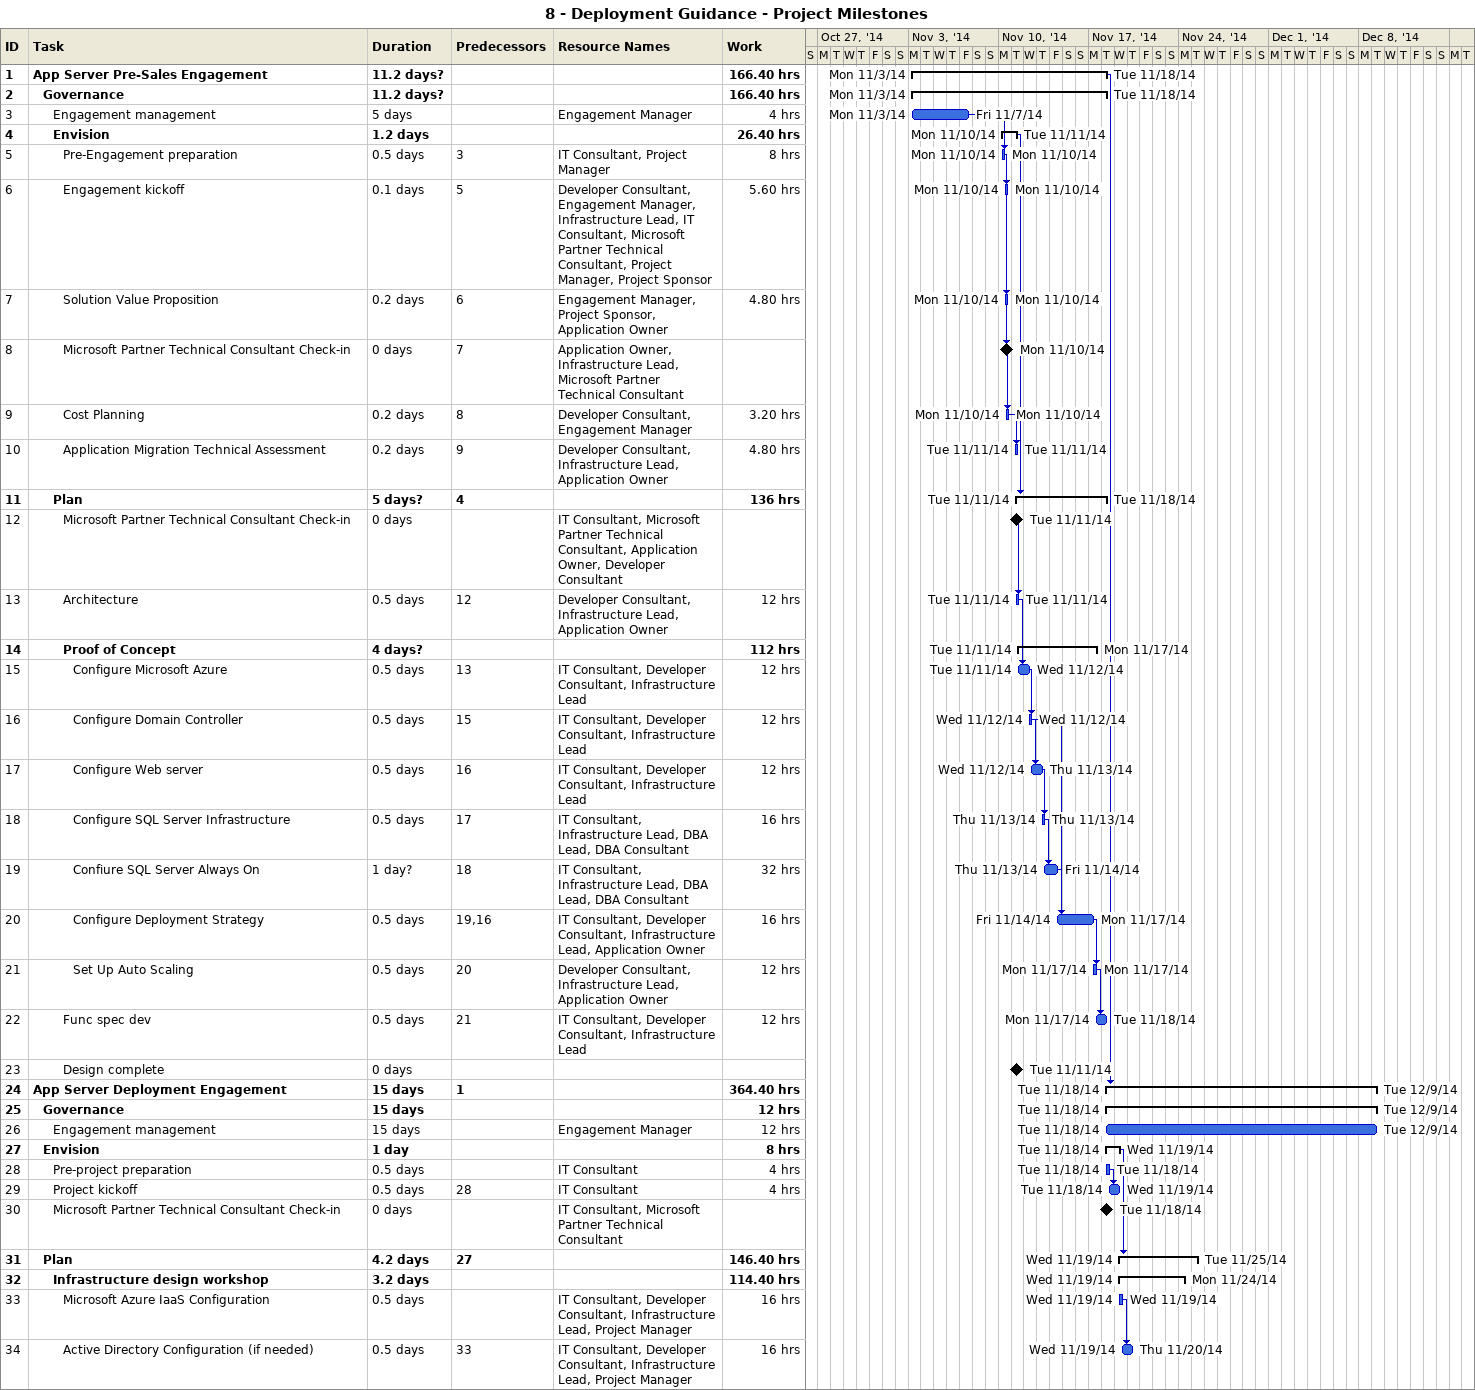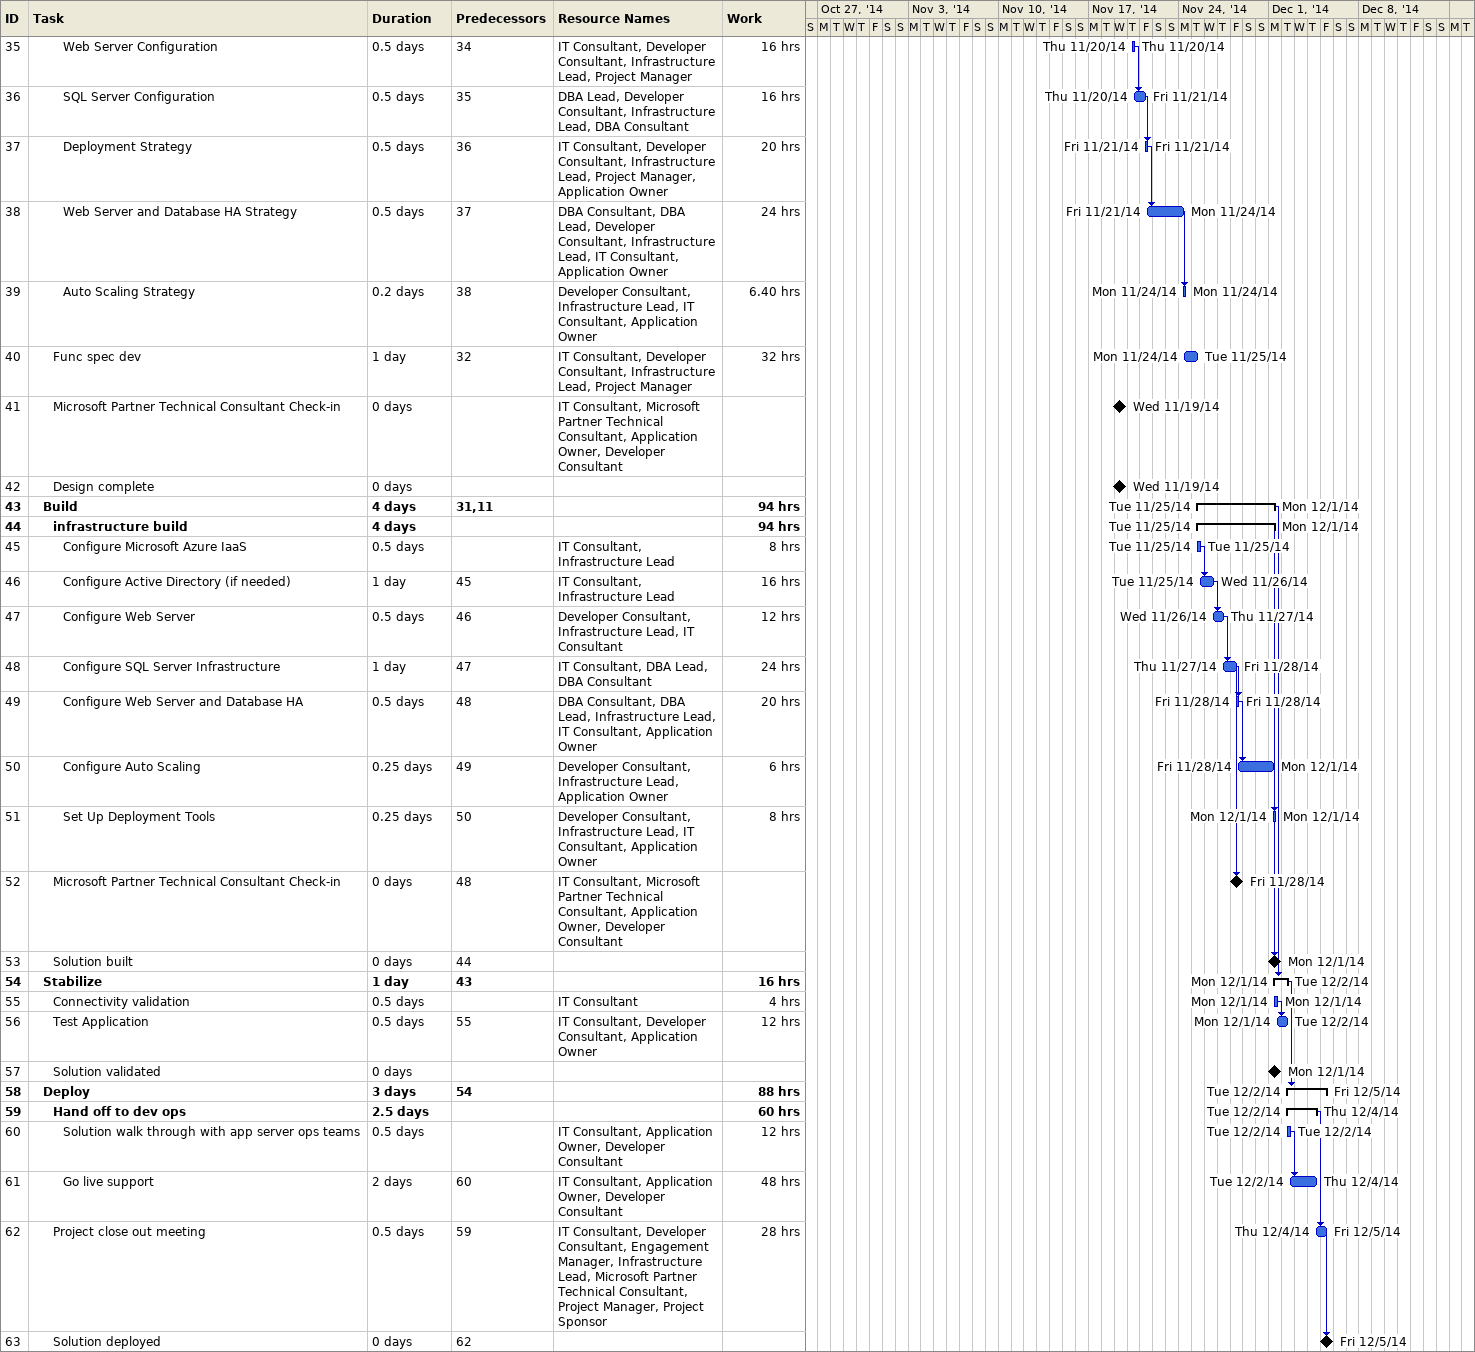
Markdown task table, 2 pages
8 - Deployment Guidance - Project Milestones

| ID | Level | Task | Duration | Start | Finish | Predecessors | Resources | Work (h) |
|---|---|---|---|---|---|---|---|---|
| 1 | 1 | **App Server Pre-Sales Engagement** | 11.2d? | 2014-11-03 | 2014-11-18 |  |  | 166.40 |
| 2 | 2 | **Governance** | 11.2d? | 2014-11-03 | 2014-11-18 |  |  | 166.40 |
| 3 | 3 | Engagement management | 5d | 2014-11-03 | 2014-11-07 |  | Engagement Manager | 4 |
| 4 | 3 | **Envision** | 1.2d | 2014-11-10 | 2014-11-11 |  |  | 26.40 |
| 5 | 4 | Pre-Engagement preparation | 0.5d | 2014-11-10 | 2014-11-10 | 3 | IT Consultant, Project Manager | 8 |
| 6 | 4 | Engagement kickoff | 0.1d | 2014-11-10 | 2014-11-10 | 5 | Developer Consultant, Engagement Manager, Infrastructure Lead, IT Consultant, Microsoft Partner Technical Consultant, Project Manager, Project Sponsor | 5.60 |
| 7 | 4 | Solution Value Proposition | 0.2d | 2014-11-10 | 2014-11-10 | 6 | Engagement Manager, Project Sponsor, Application Owner | 4.80 |
| 8 | 4 | Microsoft Partner Technical Consultant Check-in | 0d | 2014-11-10 | 2014-11-10 | 7 | Application Owner, Infrastructure Lead, Microsoft Partner Technical Consultant |  |
| 9 | 4 | Cost Planning | 0.2d | 2014-11-10 | 2014-11-10 | 8 | Developer Consultant, Engagement Manager | 3.20 |
| 10 | 4 | Application Migration Technical Assessment | 0.2d | 2014-11-11 | 2014-11-11 | 9 | Developer Consultant, Infrastructure Lead, Application Owner | 4.80 |
| 11 | 3 | **Plan** | 5d? | 2014-11-11 | 2014-11-18 | 4 |  | 136 |
| 12 | 4 | Microsoft Partner Technical Consultant Check-in | 0d | 2014-11-11 | 2014-11-11 |  | IT Consultant, Microsoft Partner Technical Consultant, Application Owner, Developer Consultant |  |
| 13 | 4 | Architecture | 0.5d | 2014-11-11 | 2014-11-11 | 12 | Developer Consultant, Infrastructure Lead, Application Owner | 12 |
| 14 | 4 | **Proof of Concept** | 4d? | 2014-11-11 | 2014-11-17 |  |  | 112 |
| 15 | 5 | Configure Microsoft Azure | 0.5d | 2014-11-11 | 2014-11-12 | 13 | IT Consultant, Developer Consultant, Infrastructure Lead | 12 |
| 16 | 5 | Configure Domain Controller | 0.5d | 2014-11-12 | 2014-11-12 | 15 | IT Consultant, Developer Consultant, Infrastructure Lead | 12 |
| 17 | 5 | Configure Web server | 0.5d | 2014-11-12 | 2014-11-13 | 16 | IT Consultant, Developer Consultant, Infrastructure Lead | 12 |
| 18 | 5 | Configure SQL Server Infrastructure | 0.5d | 2014-11-13 | 2014-11-13 | 17 | IT Consultant, Infrastructure Lead, DBA Lead, DBA Consultant | 16 |
| 19 | 5 | Confiure SQL Server Always On | 1d? | 2014-11-13 | 2014-11-14 | 18 | IT Consultant, Infrastructure Lead, DBA Lead, DBA Consultant | 32 |
| 20 | 5 | Configure Deployment Strategy | 0.5d | 2014-11-14 | 2014-11-17 | 19, 16 | IT Consultant, Developer Consultant, Infrastructure Lead, Application Owner | 16 |
| 21 | 5 | Set Up Auto Scaling | 0.5d | 2014-11-17 | 2014-11-17 | 20 | Developer Consultant, Infrastructure Lead, Application Owner | 12 |
| 22 | 4 | Func spec dev | 0.5d | 2014-11-17 | 2014-11-18 | 21 | IT Consultant, Developer Consultant, Infrastructure Lead | 12 |
| 23 | 4 | Design complete | 0d | 2014-11-11 | 2014-11-11 |  |  |  |
| 24 | 1 | **App Server Deployment Engagement** | 15d | 2014-11-18 | 2014-12-09 | 1 |  | 364.40 |
| 25 | 2 | **Governance** | 15d | 2014-11-18 | 2014-12-09 |  |  | 12 |
| 26 | 3 | Engagement management | 15d | 2014-11-18 | 2014-12-09 |  | Engagement Manager | 12 |
| 27 | 2 | **Envision** | 1d | 2014-11-18 | 2014-11-19 |  |  | 8 |
| 28 | 3 | Pre-project preparation | 0.5d | 2014-11-18 | 2014-11-18 |  | IT Consultant | 4 |
| 29 | 3 | Project kickoff | 0.5d | 2014-11-18 | 2014-11-19 | 28 | IT Consultant | 4 |
| 30 | 3 | Microsoft Partner Technical Consultant Check-in | 0d | 2014-11-18 | 2014-11-18 |  | IT Consultant, Microsoft Partner Technical Consultant |  |
| 31 | 2 | **Plan** | 4.2d | 2014-11-19 | 2014-11-25 | 27 |  | 146.40 |
| 32 | 3 | **Infrastructure design workshop** | 3.2d | 2014-11-19 | 2014-11-24 |  |  | 114.40 |
| 33 | 4 | Microsoft Azure IaaS Configuration | 0.5d | 2014-11-19 | 2014-11-19 |  | IT Consultant, Developer Consultant, Infrastructure Lead, Project Manager | 16 |
| 34 | 4 | Active Directory Configuration (if needed) | 0.5d | 2014-11-19 | 2014-11-20 | 33 | IT Consultant, Developer Consultant, Infrastructure Lead, Project Manager | 16 |
| 35 | 4 | Web Server Configuration | 0.5d | 2014-11-20 | 2014-11-20 | 34 | IT Consultant, Developer Consultant, Infrastructure Lead, Project Manager | 16 |
| 36 | 4 | SQL Server Configuration | 0.5d | 2014-11-20 | 2014-11-21 | 35 | DBA Lead, Developer Consultant, Infrastructure Lead, DBA Consultant | 16 |
| 37 | 4 | Deployment Strategy | 0.5d | 2014-11-21 | 2014-11-21 | 36 | IT Consultant, Developer Consultant, Infrastructure Lead, Project Manager, Application Owner | 20 |
| 38 | 4 | Web Server and Database HA Strategy | 0.5d | 2014-11-21 | 2014-11-24 | 37 | DBA Consultant, DBA Lead, Developer Consultant, Infrastructure Lead, IT Consultant, Application Owner | 24 |
| 39 | 4 | Auto Scaling Strategy | 0.2d | 2014-11-24 | 2014-11-24 | 38 | Developer Consultant, Infrastructure Lead, IT Consultant, Application Owner | 6.40 |
| 40 | 3 | Func spec dev | 1d | 2014-11-24 | 2014-11-25 | 32 | IT Consultant, Developer Consultant, Infrastructure Lead, Project Manager | 32 |
| 41 | 3 | Microsoft Partner Technical Consultant Check-in | 0d | 2014-11-19 | 2014-11-19 |  | IT Consultant, Microsoft Partner Technical Consultant, Application Owner, Developer Consultant |  |
| 42 | 3 | Design complete | 0d | 2014-11-19 | 2014-11-19 |  |  |  |
| 43 | 2 | **Build** | 4d | 2014-11-25 | 2014-12-01 | 31, 11 |  | 94 |
| 44 | 3 | **infrastructure build** | 4d | 2014-11-25 | 2014-12-01 |  |  | 94 |
| 45 | 4 | Configure Microsoft Azure IaaS | 0.5d | 2014-11-25 | 2014-11-25 |  | IT Consultant, Infrastructure Lead | 8 |
| 46 | 4 | Configure Active Directory (if needed) | 1d | 2014-11-25 | 2014-11-26 | 45 | IT Consultant, Infrastructure Lead | 16 |
| 47 | 4 | Configure Web Server | 0.5d | 2014-11-26 | 2014-11-27 | 46 | Developer Consultant, Infrastructure Lead, IT Consultant | 12 |
| 48 | 4 | Configure SQL Server Infrastructure | 1d | 2014-11-27 | 2014-11-28 | 47 | IT Consultant, DBA Lead, DBA Consultant | 24 |
| 49 | 4 | Configure Web Server and Database HA | 0.5d | 2014-11-28 | 2014-11-28 | 48 | DBA Consultant, DBA Lead, Infrastructure Lead, IT Consultant, Application Owner | 20 |
| 50 | 4 | Configure Auto Scaling | 0.25d | 2014-11-28 | 2014-12-01 | 49 | Developer Consultant, Infrastructure Lead, Application Owner | 6 |
| 51 | 4 | Set Up Deployment Tools | 0.25d | 2014-12-01 | 2014-12-01 | 50 | Developer Consultant, Infrastructure Lead, IT Consultant, Application Owner | 8 |
| 52 | 3 | Microsoft Partner Technical Consultant Check-in | 0d | 2014-11-28 | 2014-11-28 | 48 | IT Consultant, Microsoft Partner Technical Consultant, Application Owner, Developer Consultant |  |
| 53 | 3 | Solution built | 0d | 2014-12-01 | 2014-12-01 | 44 |  |  |
| 54 | 2 | **Stabilize** | 1d | 2014-12-01 | 2014-12-02 | 43 |  | 16 |
| 55 | 3 | Connectivity validation | 0.5d | 2014-12-01 | 2014-12-01 |  | IT Consultant | 4 |
| 56 | 3 | Test Application | 0.5d | 2014-12-01 | 2014-12-02 | 55 | IT Consultant, Developer Consultant, Application Owner | 12 |
| 57 | 3 | Solution validated | 0d | 2014-12-01 | 2014-12-01 |  |  |  |
| 58 | 2 | **Deploy** | 3d | 2014-12-02 | 2014-12-05 | 54 |  | 88 |
| 59 | 3 | **Hand off to dev ops** | 2.5d | 2014-12-02 | 2014-12-04 |  |  | 60 |
| 60 | 4 | Solution walk through with app server ops teams | 0.5d | 2014-12-02 | 2014-12-02 |  | IT Consultant, Application Owner, Developer Consultant | 12 |
| 61 | 4 | Go live support | 2d | 2014-12-02 | 2014-12-04 | 60 | IT Consultant, Application Owner, Developer Consultant | 48 |
| 62 | 3 | Project close out meeting | 0.5d | 2014-12-04 | 2014-12-05 | 59 | IT Consultant, Developer Consultant, Engagement Manager, Infrastructure Lead, Microsoft Partner Technical Consultant, Project Manager, Project Sponsor | 28 |
| 63 | 3 | Solution deployed | 0d | 2014-12-05 | 2014-12-05 | 62 |  |  |
